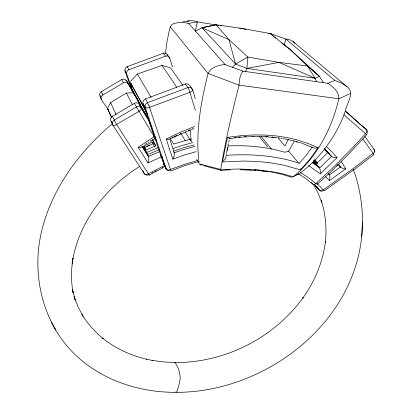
<?xml version="1.0" encoding="UTF-8"?>
<svg xmlns="http://www.w3.org/2000/svg" width="413" height="413" viewBox="0 0 413 413"><rect width="100%" height="100%" fill="white"/><g stroke="black" fill="none" stroke-linecap="round" stroke-linejoin="round"><path stroke-width="0.62" d="M169.805 138.99L168.829 139.522L166.258 139.057L172.83 159.098L185.241 154.756L196.175 151.664M271.011 33.308L270.923 33.84L285.842 39.013L289.683 39.746L292.75 41.315L346.806 86.534C355.769 92.579 346.228 103.978 345.134 111.732C336.327 136.022 320.586 157.787 299.9 173.326M353.352 169.237C359.491 186.113 362.459 204.037 362.495 221.977L362.444 223.056C361.54 321.495 263.045 396.248 168.984 392.211C128.923 390.853 88.16 373.889 63.432 341.515C40.567 311.454 32.994 270.98 40.902 234.316C50.551 190.243 78.542 152.185 112.61 123.508M134.019 94.928L134.086 93.674L133.487 92.698L146.29 116.136L134.086 93.674M362.495 221.977L361.685 236.845L361.742 235.818M308.501 165.572L320.338 173.888L320.261 170.507L319.667 167.988L331.567 156.351L324.365 148.768M229.943 138.159L229.654 138.52L241.848 137.121L253.148 136.548L264.212 136.693L274.965 137.56M72.141 264.103L72.977 258.151C71.067 269.637 70.995 281.444 73.086 292.915L72.512 289.363L75.181 300.101L74.108 296.508L77.985 306.683L83.003 316.213L81.944 314.458C87.541 323.653 94.763 331.82 103.111 338.603L102.393 338.025C115.32 348.469 130.782 355.531 146.925 359.289L146.336 359.165L152.485 360.446L151.938 360.332L163.357 361.927L174.988 362.542C178.24 366.584 179.929 372.707 180.228 378.009C179.954 381.158 179.061 384.209 178.292 387.26C177.575 388.54 177.626 392.83 175.659 391.999M245.374 71.847L246.902 68.403L247.883 57.066L229.014 39.674L216.066 24.749L202.045 27.748L195.334 31.233M163.15 53.163L163.161 53.489M165.437 53.69L166.919 42.255L168.979 31.925L170.404 26.282L172.242 24.357L174.792 23.288L178.808 22.576L183.723 22.596L188.524 23.355L197.311 21.904L216.345 24.992M367.513 133.27L367.596 131.592M374.798 151.948L374.658 150.373L373.667 149.238M222.395 161.958L227.506 137.431L230.356 136.987L242.503 135.557L254.088 134.932L265.425 135.061L276.436 135.944L287.05 137.575L297.174 139.924L309.032 143.801L317.995 147.694L309.838 159.294L300.457 169.888L283.886 165.226L273.241 163.249L264.32 162.102L255.089 161.375L243.2 161.055L222.349 161.984L225.271 159.005L225.932 157.42L225.89 156.083M226.128 154.896L226.339 153.843M226.556 152.779L227.233 149.496M227.326 150.461L228.038 147.043M227.465 148.37L227.702 147.234M227.95 146.083L228.446 143.734M195.297 31.259L197.311 21.904C192.706 19.834 187.517 20.841 182.804 21.884M228.704 142.537L229.23 140.105M72.771 259.607C79.745 220.65 106.327 187.466 139.258 166.63M284.237 45.032L285.842 39.013L334.788 80.489L341.546 83.106L346.806 86.534M325.692 176.841L329.409 180.631L329.92 177.218L329.553 174.761L340.379 167.017L342.418 168.22L345.753 168.902L341.055 161.142M144.354 147.493L144.163 146.032L152.237 142.129M270.825 33.727L271 33.283M155.52 137.121L154.157 136.842L152.428 137.849L138.169 147.348L148.014 162.939L148.778 159.542L148.706 156.945L145.438 150.275L142.738 145.882M162.51 156.749L162.448 158.809L165.727 168.137L166.64 169.222M100.194 95.615C100.08 100.225 106.518 105.62 108.33 110.023M288.289 139.243L285.032 146.099L278.047 137.932M108.036 107.37L110.581 102.61L126.352 93.07L132.893 92.729M294.278 141.334L288.558 151.179L284.825 152.242C266.447 146.801 247.098 145.03 227.991 145.97M172.83 159.098L174.369 155.345L174.219 152.764L183.553 149.578L194.848 146.393M312.207 146.961L305.883 155.716L299.12 163.548M125.211 70.215L125.005 70.928L126.75 74.082L133.451 92.977M131.535 86.178L131.174 87.525L132.47 91.221M147.777 118.516L139.326 104.443C138.34 102.754 135.918 102.347 134.308 103.364L112.413 116.327C109.992 117.602 110.168 121.045 112.088 122.733M296.735 174.523L299.208 173.837L293.473 176.558C317.225 156.971 331.856 128.381 338.851 98.774C339.197 91.939 333.152 86.565 327.721 83.287L242.844 71.134C240.025 75.166 239.189 80.318 239.06 85.14C232.029 113.023 225.322 141.034 220.733 169.444L199.334 163.92L200.475 164.921L202.071 164.994M174.627 362.851L174.988 362.542C224.78 362.934 274.093 337.963 303.188 297.541L302.755 298.15C314.768 281.454 322.951 261.93 325.444 241.455L325.336 242.472C326.9 228.265 325.599 213.774 321.164 200.171L321.758 202.231L317.767 192.355L313.508 184.606M131.592 86.111L132.031 85.759M366.723 134.669C350.962 151.876 334.809 168.793 317.246 184.188L317.396 183.718M130.518 81.402L137.353 74.025L161.973 65.471L169.908 67.618M232.509 67.329L235.539 64.056L247.883 57.066L278.966 62.399L307.52 66.008L319.404 76.297L323.513 82.765M149.047 117.912L148.613 119.693L155.396 138.964L156.754 140.513M326.585 146.703L332.284 152.263L337.091 157.632L320.338 173.888M337.4 165.071L336.765 165.582M337.72 164.818L338.035 164.56M313.725 162.159L314.37 161.648L316.859 163.538M373.842 154.715L355.82 168.334L324.195 190.92M345.753 168.902L329.409 180.631M145.082 144.436L147.059 143.141M187.037 21.75L189.169 20.862M148.055 142.506L149.062 141.881M136.45 97.69L128.056 83.674L127.013 82.724L125.593 82.285L123.497 82.75L102.832 95.005C101.495 95.609 100.442 98.113 101.613 99.667M150.069 141.261L151.086 140.647M123.43 82.791L121.742 79.502M112.398 116.337L116.275 123.957L149.119 174.967M152.929 139.961L155.691 138.396M154.168 138.856L155.205 138.278M149.191 175.019L162.98 167.854M151.948 172.995L152.913 172.464M166.258 139.057L180.336 132.181L194.647 126.502M148.892 174.709L149.196 174.936M148.014 162.939L161.901 156.625M154.86 171.421L156.331 170.657M169.779 138.82L171.137 138.128M145.009 147.498L153.667 143.435M171.591 137.896L172.959 137.219M146.677 146.46L149.537 145.071M173.873 136.775L175.246 136.109M172.102 138.087L182.252 133.358L192.608 129.217M145.438 150.275L155.768 145.835L152.526 139.682M148.489 156.45L159.227 151.793M175.706 135.892L177.084 135.247M162.273 167.724L163.77 167.028M164.271 166.8L165.277 166.341M246.902 68.403L278.966 62.399L315.067 78.269L319.404 76.297L289.828 49.188L270.267 33.541L242.818 28.564L216.066 24.749L202.045 27.748L235.539 64.056L246.902 68.403L315.067 78.269L316.616 81.697M350.658 93.426L338.851 98.774L239.06 85.14L208.08 73.468L170.264 26.747M165.03 165.319L147.735 174.069L145.928 174.451L144.571 174.028L112.61 124.762L112.382 122.418L113.781 120.395L136.264 107.065C137.89 106.038 140.337 106.435 141.329 108.149L150.249 122.997M179.392 134.194L180.786 133.569M165.819 168.143L166.227 167.957M169.046 57.221C167.998 55.27 166.165 52.1 163.398 53.262L127.168 66.674C125.464 67.252 124.406 69.281 125.036 70.99L132.186 91.123M170.925 170.905L184.766 165.644L198.08 161.72M327.721 83.287L334.788 80.489M191.709 88.527C190.378 86.446 188.56 82.657 185.38 84.025L145.484 98.924C144.091 99.254 142.242 101.66 143.094 103.606L163.976 164.756L165.422 166.196M188.271 130.456L189.686 129.909M158.329 147.57L146.574 152.573L142.981 146.806M159.33 149.63L147.58 154.612L142.542 146.46M172.438 66.741L169.712 58.14C169.222 56.4 167.115 55.492 165.474 56.173L128.902 69.73C127.498 70.102 125.98 72.321 126.75 74.082M148.463 174.9C146.46 175.747 143.998 174.431 143.595 172.262M192.525 128.841L193.945 128.324M173.032 148.572L181.844 145.624L192.695 142.609M174.332 150.791L183.914 147.658L194.053 144.942M317.995 147.694L314.985 148.174L312.755 147.477M197.383 160.559L184.756 164.291L169.015 170.011L167.441 169.872L166.362 169.216L163.305 163.455M191.152 138.99L173.615 144.018L170.44 138.489M322.331 191.131L320.87 191.157L319.76 190.553L321.252 190.816L323.121 190.016L355.789 166.64L374.075 152.583L374.736 151.292L374.622 150.193L364.844 136.527M317.205 184.198L315.873 183.548L333.616 167.064L351.721 148.649L365.856 133.399L366.842 131.51L366.723 129.961L367.291 131.117M169.944 170.775L167.621 170.517L166.16 168.953L145.159 107.328L145.071 105.48L145.897 103.839L147.436 102.708L187.91 87.566C194.048 85.486 193.8 96.337 195.313 98.836M229.643 138.52L227.558 137.477M314.918 184.616L312.925 184.234L305.863 178.669L298.63 173.858M234.682 137.493L235.823 137.359M238.662 137.064L240.366 136.909M337.091 157.632C330.958 158.602 328.49 152.624 324.406 149M226.169 155.334C250.5 153.734 275.337 155.484 298.651 163.001L288.558 151.179M244.326 136.605L246.014 136.507M221.12 170.332L230.402 169.831M226.835 169.609L228.606 169.531M242.844 71.134L225.106 64.583C218.699 64.955 210.909 67.19 208.08 73.468C200.682 102.692 195.318 133.12 199.112 163.29L196.774 159.454M252.73 136.249L253.84 136.233M240.108 169.697L258.822 170.652L267.701 171.756M247.119 169.531L250.495 169.702M265.363 136.486L268.052 136.662M207.336 26.571L208.601 26.644M239.648 28.383L242.818 28.564L245.854 29.504M125.758 80.318L126.424 80.628L134.788 94.608M254.387 169.97L256.045 170.104M258.77 170.362L260.397 170.533M271.79 136.977L273.375 137.142M138.169 147.348C139.362 147.426 141.912 147.869 142.149 146.445M274.96 137.322L277.051 137.586M262.539 170.786L264.134 170.992M278.088 137.73L279.642 137.957M265.714 171.209L266.767 171.359M280.67 138.123L282.213 138.37M217.615 25.198L218.885 25.399M220.155 25.606L221.425 25.812M268.383 33.427L270.923 33.84M268.848 171.679L269.875 171.854M283.478 138.598L293.999 140.916M270.902 172.025L272.425 172.298M272.931 172.386L274.433 172.68M275.43 172.877L276.911 173.181M277.402 173.29L278.377 173.506M278.863 173.61L280.308 173.945M317.401 186.981L317.07 186.882M280.788 174.059L282.208 174.41M203.454 165.654L221.027 170.311M282.683 174.529L291.119 177.136L293.127 176.8L283.514 174.023L275.244 172.2L257.392 169.738L238.203 168.994L223.257 169.547L220.743 169.733L220.872 170.12M167.064 54.908L167.601 55.218M294.603 141.07L301.067 142.991M301.645 143.177L312.631 147.42M316.967 186.841L316.275 186.423L319.77 190.548L315.222 185.194M202.045 27.748L229.014 39.674L235.539 64.056M300.566 172.541L308.862 178.003L315.909 183.579L314.515 184.337L313.302 184.435L311.319 182.427M318.573 188.726L318.289 188.54M323.962 190.852L317.36 183.646M312.259 162.598L319.657 167.967M312.925 162.428L318.593 166.553M131.639 84.164L130.596 83.421L147.72 114.577M318.206 188.483L314.598 184.781M313.55 162.051L316.167 164.007L327.907 152.495L324.427 148.747M317.287 163.243L315.083 161.612L316.926 163.667M281.635 42.942L289.828 49.188L307.52 66.008L315.067 78.269M318.697 166.635L319.006 166.878M163.274 53.127L165.474 56.173M366.119 134.163L343.859 114.768M366.677 134.617L366.383 134.39M270.267 33.541L273.659 36.473M274.63 37.309L275.6 38.146M307.375 65.817L319.404 76.297M345.645 111.314L363.12 126.987M345.258 111.071L366.754 129.956L362.485 126.079M293.163 41.641L294.753 43.494M101.314 91.464L101.639 91.887M328.805 173.966L329.543 174.745M325.052 149.423L329.254 153.92M324.19 149.227L327.385 152.598M338.097 164.606L340.379 167.017M340.503 167.151L338.629 164.147M328.583 173.656L329.429 174.591M314.649 159.547L317.654 162.882M314.216 160.229L316.921 163.238M296.353 141.514L297.21 142.475M313.513 160.688L314.37 161.648M313.379 160.905L319.492 167.73M188.524 23.355L225.106 64.583M315.434 185.504L316.265 186.459L316.038 186.175M315.026 185.009L317.076 187.425M127.065 66.524L128.902 69.73M261.388 136.724L271.46 149.088M259.235 136.466L267.763 146.992M169.18 57.402L169.712 58.14M191.869 88.749C193.759 90.566 191.441 91.676 189.897 92.311L148.515 107.741L146.677 107.969L145.407 107.628L143.094 103.606M362.867 139.104L373.202 153.502M185.38 84.025L188.029 87.752L189.268 90.478L195.39 110.41M170.517 67.784L182.933 85.414M373.228 153.538L373.811 154.488M161.973 65.471L176.785 87.184M100.627 97.055C99.079 95.517 99.404 92.708 101.34 91.676L121.732 79.58C124.602 77.752 127.813 81.067 128.18 83.86M142.578 147.142L145.665 151.979M145.975 152.459L147.813 155.34M142.098 146.305L148.577 156.625M185.282 132.057L191.327 141.757L190.094 130.518M181.075 133.704L185.416 140.828M154.157 136.842L134.308 103.364M137.157 98.588L137.426 99.032M137.013 98.63L137.859 100.049M139.573 102.925L139.857 103.41M137.353 74.025L151.132 97.504M145.484 98.924L148.845 105.511M173.599 151.654L174.214 152.748M130.4 82.43L145.624 110.08M51.331 322.026L55.683 330.013L54.681 328.17M131.257 87.819L148.623 119.724M144.147 146.006L145.99 149.754M139.326 104.448L141.416 108.583L140.699 109.956L138.825 111.474L115.124 125.309L113.797 125.567L112.925 125.278L111.087 121.205M153.858 136.053L155.36 138.856M152.428 139.77L155.675 145.949M160.404 154.942L162.474 158.876M151.395 140.642L154.668 146.914M126.352 93.07L132.485 104.825M142.867 170.703L143.11 171.219M143.228 171.483L143.471 171.999M110.581 102.61L116.156 114.69M102.832 95.005L101.273 91.51M111.753 117.607L107.468 108.428L111.381 117.215M148.907 105.676L149.207 106.477M170.564 169.81L149.279 106.668M170.755 170.337L170.915 170.827M170.011 139.615L174.338 152.97M298.997 163.713L299.084 164.064M300.215 168.731L300.457 169.888"/></g></svg>
